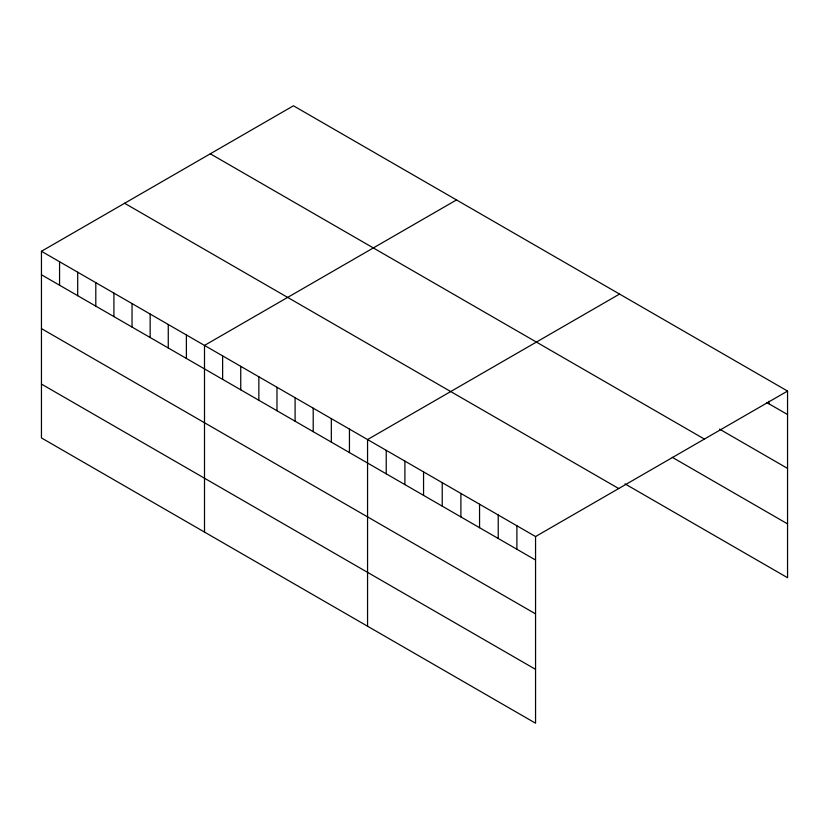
<?xml version="1.0" encoding="UTF-8"?>
<svg xmlns="http://www.w3.org/2000/svg" width="829" height="829" viewBox="0 0 829 829"><rect width="100%" height="100%" fill="white"/><g stroke="black" fill="none" stroke-linecap="round" stroke-linejoin="round"><path stroke-width="1.24" d="M41.45 251.28L535.555 536.55L535.555 723.209L41.45 437.94L41.45 251.28L293.445 105.791L787.55 391.06L787.55 577.72L625.045 483.898M456.499 199.934L204.504 345.413L204.504 532.073M619.553 294.067L367.558 439.557L367.558 626.216M535.555 536.55L787.55 391.06M766.69 402.5L787.55 414.541M719.468 429.09L787.55 468.395M210.286 153.8L704.391 439.069M672.257 457.307L787.55 523.876M124.609 203.271L618.714 488.54M41.45 274.762L535.555 560.031M41.45 328.605L535.555 613.874M41.45 384.086L535.555 669.355M768.887 401.288L768.887 403.764M516.892 525.773L516.892 549.254M498.229 514.996L498.229 538.477M479.556 504.219L479.556 527.7M460.893 493.442L460.893 516.923M442.23 482.665L442.23 506.146M423.557 471.888L423.557 495.369M404.894 461.111L404.894 484.592M386.231 450.334L386.231 473.815M349.444 429.101L349.444 452.572M331.331 418.635L331.331 442.116M313.207 408.179L313.207 431.66M295.093 397.713L295.093 421.194M276.979 387.257L276.979 410.738M258.855 376.801L258.855 400.272M240.742 366.335L240.742 389.817M222.628 355.879L222.628 379.361M186.39 334.957L186.39 358.439M168.266 324.502L168.266 347.973M150.153 314.036L150.153 337.517M132.039 303.58L132.039 327.061M113.915 293.114L113.915 316.595M95.801 282.658L95.801 306.139M77.688 272.202L77.688 295.673M59.564 261.736L59.564 285.217"/></g></svg>
